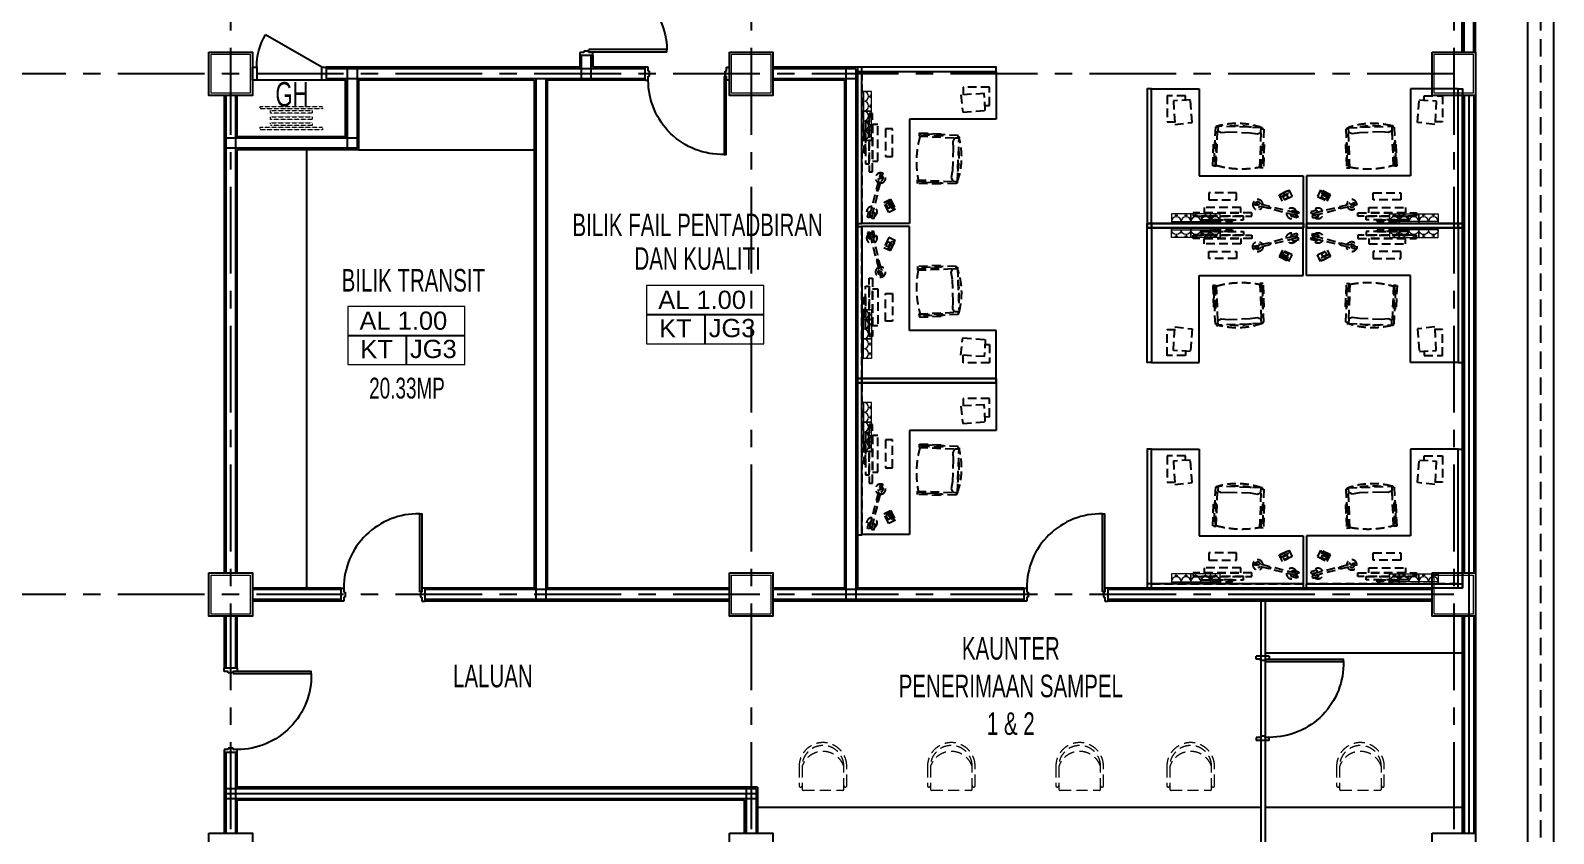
# Model space of a CAD drawing. Header units: millimetres. Extents: x 401562 to 564367, y -269451 to 12039.
# Drawn here: x 504184 to 521742, y -222432 to -213180 of the extents above; entities that cross this region are included whole.
import ezdxf

# ---------------------------------------------------------------- set-up
doc = ezdxf.new("R2010")
doc.units = ezdxf.units.MM
doc.header["$MEASUREMENT"] = 0
for name, pattern in [('CENTER', [2, 1.25, -0.25, 0.25, -0.25]), ('DASHED', [19.05, 12.7, -6.35]), ('HIDDEN', [0.375, 0.25, -0.125]), ('HIDDEN2', [0.1875, 0.125, -0.0625])]:
    doc.linetypes.add(name, pattern=pattern)
for name, color, linetype, lineweight in [('A-FLOR-OTLN', 6, 'Continuous', 9), ('FURNITURE', 9, 'Continuous', 9), ('ID-fur', 9, 'Continuous', 9), ('ID-WORKSTATION', 7, 'Continuous', 9)]:
    doc.layers.add(name, color=color, linetype=linetype, lineweight=lineweight)
for name, color, linetype in [('C-door', 1, 'Continuous'), ('DIM_150', 254, 'Continuous'), ('G2-text', 3, 'Continuous'), ('GRID', 9, 'Continuous'), ('Hatch-wall', 240, 'Continuous'), ('KODING', 7, 'Continuous'), ('LINE', 1, 'Continuous'), ('PERABUT', 7, 'HIDDEN'), ('ROOF', 9, 'Continuous'), ('SILING', 8, 'Continuous'), ('VPORT', 2, 'Continuous'), ('WALL', 3, 'Continuous')]:
    doc.layers.add(name, color=color, linetype=linetype)
doc.layers.get('VPORT').off()
doc.styles.add('ARIAL', font='arial.ttf', dxfattribs={"width": 0.65, "height": 1.6})
doc.styles.get("Standard").update_dxf_attribs({"font": 'arial.ttf'})

# ---------------------------------------------------------------- blocks, each defined once
blk = doc.blocks.new('P9')
at = {"layer": 'C-door', "color": 12}
for p, q in [((533038, 332560), (533038, 332560)), ((533038, 332560), (533188, 332560)), ((533038, 332560), (533038, 332525)), ((533188, 332525), (533188, 332560)), ((532183, 332523), (533083, 332523)), ((532183, 332523), (532183, 332493)), ((532183, 332493), (533083, 332493)), ((533038, 332525), (533085, 332525)), ((533083, 332523), (533083, 332493)), ((533085, 332525), (533085, 332510)), ((533085, 332510), (533141, 332510)), ((533141, 332525), (533188, 332525)), ((533141, 332510), (533141, 332525)), ((532183, 330827), (533083, 330827)), ((532183, 330797), (532183, 330827)), ((532183, 330797), (533083, 330797)), ((533038, 330760), (533038, 330795)), ((533038, 330795), (533085, 330795)), ((533083, 330797), (533083, 330827)), ((533085, 330810), (533141, 330810)), ((533085, 330795), (533085, 330810)), ((533085, 330795), (533085, 330810)), ((533141, 330810), (533141, 330795)), ((533141, 330795), (533188, 330795)), ((533188, 330795), (533188, 330760)), ((533038, 330760), (533038, 330760)), ((533038, 330760), (533188, 330760))]:
    blk.add_line(p, q, dxfattribs=at)
at = {"layer": 'Hatch-wall', "color": 1, "ltscale": 2}
for centre, start, end in [((533034, 332510), 181.13, 273.2981), ((533034, 330810), 86.7019, 178.87)]:
    blk.add_arc(centre, 851, start, end, dxfattribs=at)
blk = doc.blocks.new('Haw Par_dwg_CHAIR2-166829-1 Ground Floor Lvl')
at = {"layer": 'ID-fur', "color": 9, "linetype": 'DASHED', "ltscale": 10}
for p, q in [((-275, 325), (-275, 104)), ((-241, 325), (-241, 65)), ((241, 65), (241, 325)), ((275, 104), (275, 325)), ((-226, 50), (226, 50))]:
    blk.add_line(p, q, dxfattribs=at)
for centre, radius, start, end in [((0, 325), 275, 0, 180), ((0, 325), 241, 0, 180), ((0, 244), 254, 18.6472, 161.3528), ((-258, 104), 17, 180, 0), ((-226, 65), 15.4, 180, 270), ((226, 65), 15.4, 270, 0), ((258, 104), 17, 180, 360)]:
    blk.add_arc(centre, radius, start, end, dxfattribs=at)
blk = doc.blocks.new('PP')
at = {"layer": 'C-door', "color": 12}
for p, q in [((245161, -8207, 168716), (245161, -8057, 168716)), ((245196, -8057, 168716), (245161, -8057, 168716)), ((245196, -8104, 168716), (245196, -8057, 168716)), ((246096, -8057, 168715), (246131, -8057, 168715)), ((246096, -8104, 168715), (246096, -8057, 168715)), ((246131, -8207, 168715), (246131, -8057, 168715)), ((245161, -8207, 168716), (245161, -8207, 168716)), ((245161, -8207, 168716), (245196, -8207, 168716)), ((245211, -8104, 168716), (245196, -8104, 168716)), ((245211, -8160, 168716), (245211, -8104, 168716)), ((246081, -8160, 168715), (246081, -8104, 168715)), ((246081, -8104, 168715), (246096, -8104, 168715)), ((246096, -8160, 168715), (246081, -8160, 168715)), ((246096, -8207, 168715), (246096, -8160, 168715)), ((246131, -8207, 168715), (246096, -8207, 168715))]:
    blk.add_line(p, q, dxfattribs=at)
at = {"layer": 'C-door', "color": 12, "elevation": 168716}
blk.add_lwpolyline([(245222, -8162), (245222, -9062), (245198, -9062), (245198, -8162)], close=True, dxfattribs=at)
at = {"layer": 'Hatch-wall', "color": 1, "ltscale": 2}
blk.add_arc((245244, -8210, 168715), 852, 268.5062, 0.2022, dxfattribs=at)
blk = doc.blocks.new('HOSREEL')
at = {"layer": 'FURNITURE', "linetype": 'HIDDEN', "ltscale": 5}
for points in [[(360, -30), (-360, -30), (-360, 0), (360, 0)], [(240, -80), (-240, -80), (-240, -50), (240, -50)], [(240, -150), (-240, -150), (-240, -120), (240, -120)], [(360, -270), (-360, -270), (-360, -240), (360, -240)], [(240, -223), (-240, -223), (-240, -193), (240, -193)]]:
    blk.add_lwpolyline(points, close=True, dxfattribs=at)
blk = doc.blocks.new('A$C4CDB5369')
at = {"layer": 'Hatch-wall', "color": 1, "ltscale": 2}
for p, q in [((750, 1550), (750, 1500)), ((900, 1550), (750, 1550)), ((750, 1500), (900, 1500)), ((900, 1500), (900, 1550)), ((750, 750), (375, 1399)), ((900, 750), (750, 750)), ((750, 750), (750, 700)), ((900, 700), (900, 750)), ((750, 700), (900, 700))]:
    blk.add_line(p, q, dxfattribs=at)
blk.add_arc((750, 750), 750, 90, 120.0007, dxfattribs=at)
at = {"layer": 'LINE', "color": 9, "linetype": 'Continuous', "ltscale": 2000}
blk.add_line((900, 750), (900, 1500), dxfattribs=at)
blk = doc.blocks.new('workstation3')
at = {"color": 4}
for p, q in [((334261, -65916, 163082), (334261, -66029, 163082)), ((334487, -65916, 163082), (334261, -65916, 163082)), ((334261, -66007, 163082), (334487, -66007, 163082)), ((334300, -65933, 163082), (334335, -65933, 163082)), ((334318, -65950, 163082), (334318, -65916, 163082)), ((334413, -65933, 163082), (334448, -65933, 163082)), ((334430, -65950, 163082), (334430, -65916, 163082)), ((334487, -66029, 163082), (334487, -65916, 163082)), ((334487, -65916, 163082), (334487, -66029, 163082)), ((334712, -65916, 163082), (334487, -65916, 163082)), ((334487, -66007, 163082), (334712, -66007, 163082)), ((334526, -65933, 163082), (334561, -65933, 163082)), ((334543, -65950, 163082), (334543, -65916, 163082)), ((334638, -65933, 163082), (334673, -65933, 163082)), ((334656, -65950, 163082), (334656, -65916, 163082)), ((334712, -66029, 163082), (334712, -65916, 163082)), ((334712, -66007, 163082), (334825, -66007, 163082)), ((334751, -65933, 163082), (334786, -65933, 163082)), ((334769, -65950, 163082), (334769, -65916, 163082)), ((336887, -66007, 163082), (336775, -66007, 163082)), ((336848, -65933, 163082), (336813, -65933, 163082)), ((336831, -65950, 163082), (336831, -65916, 163082)), ((336887, -66029, 163082), (336887, -65916, 163082)), ((336887, -65916, 163082), (337113, -65916, 163082)), ((337113, -66007, 163082), (336887, -66007, 163082)), ((336961, -65933, 163082), (336926, -65933, 163082)), ((336944, -65950, 163082), (336944, -65916, 163082)), ((337074, -65933, 163082), (337039, -65933, 163082)), ((337056, -65950, 163082), (337056, -65916, 163082)), ((337113, -66029, 163082), (337113, -65916, 163082)), ((337113, -65916, 163082), (337338, -65916, 163082)), ((337113, -65916, 163082), (337113, -66029, 163082)), ((337338, -66007, 163082), (337113, -66007, 163082)), ((337187, -65933, 163082), (337152, -65933, 163082)), ((337169, -65950, 163082), (337169, -65916, 163082)), ((337299, -65933, 163082), (337264, -65933, 163082)), ((337282, -65950, 163082), (337282, -65916, 163082)), ((337338, -65916, 163082), (337338, -66029, 163082)), ((334261, -66029, 163082), (334487, -66029, 163082)), ((334487, -66029, 163082), (334712, -66029, 163082)), ((337113, -66029, 163082), (336887, -66029, 163082)), ((337338, -66029, 163082), (337113, -66029, 163082))]:
    blk.add_line(p, q, dxfattribs=at)
at = {"color": 4, "elevation": 163082}
for points in [[(334825, -66029), (334825, -65916), (334712, -65916), (334712, -66029)], [(336775, -66029), (336775, -65916), (336887, -65916), (336887, -66029)]]:
    blk.add_lwpolyline(points, close=True, dxfattribs=at)
at = {"color": 4}
for centre, start, end in [((334318, -66007, 163082), 359.9984, 179.9984), ((334430, -66007, 163082), 359.9984, 179.9984), ((334543, -66007, 163082), 359.9984, 179.9984), ((334656, -66007, 163082), 359.9984, 179.9984), ((334769, -66007, 163082), 359.9984, 179.9984), ((336831, -66007, 163082), 0.0016, 180.0016), ((336944, -66007, 163082), 0.0016, 180.0016), ((337056, -66007, 163082), 0.0016, 180.0016), ((337169, -66007, 163082), 0.0016, 180.0016), ((337282, -66007, 163082), 0.0016, 180.0016)]:
    blk.add_arc(centre, 56.4, start, end, dxfattribs=at)
at = {"layer": 'PERABUT', "color": 40, "linetype": 'ByBlock', "ltscale": 800}
for p, q in [((334032, -64479, 163082), (334582, -64479, 163082)), ((334582, -64479, 163082), (334582, -65479, 163082)), ((337567, -64479, 163082), (337017, -64479, 163082)), ((337017, -64479, 163082), (337017, -65479, 163082)), ((334582, -65479, 163082), (335782, -65479, 163082)), ((335782, -65479, 163082), (335782, -66029, 163082)), ((337017, -65479, 163082), (335817, -65479, 163082)), ((335817, -65479, 163082), (335817, -66029, 163082))]:
    blk.add_line(p, q, dxfattribs=at)
at = {"layer": 'PERABUT', "color": 40, "linetype": 'HIDDEN2', "ltscale": 800}
for p, q in [((334212, -64555, 163082), (334212, -64859, 163082)), ((334424, -64557, 163082), (334212, -64557, 163082)), ((334480, -64605, 163082), (334285, -64616, 163082)), ((334423, -64608, 163082), (334424, -64557, 163082)), ((334500, -64865, 163082), (334480, -64605, 163082)), ((337099, -64865, 163082), (337120, -64605, 163082)), ((337120, -64605, 163082), (337314, -64616, 163082)), ((337175, -64557, 163082), (337388, -64557, 163082)), ((337177, -64608, 163082), (337175, -64557, 163082)), ((337388, -64555, 163082), (337388, -64859, 163082)), ((334285, -64615, 163082), (334301, -64887, 163082)), ((337315, -64615, 163082), (337299, -64887, 163082)), ((334212, -64859, 163082), (334299, -64859, 163082)), ((334301, -64887, 163082), (334500, -64865, 163082)), ((334768, -64918, 162358), (334750, -65365, 162358)), ((334796, -64919, 162358), (334768, -64918, 162358)), ((334778, -65366, 162356), (334796, -64919, 162358)), ((334782, -64918, 162358), (334783, -64905, 163000)), ((334783, -64905, 163000), (334796, -64905, 163002)), ((334799, -64906, 163082), (334798, -64960, 163082)), ((334798, -64960, 163082), (334836, -64980, 163082)), ((335297, -64926, 163082), (334799, -64906, 163082)), ((335281, -65386, 162356), (335299, -64939, 162358)), ((335293, -64979, 163082), (335297, -64926, 163082)), ((335313, -64926, 163000), (335299, -64925, 163002)), ((335299, -64939, 162358), (335327, -64941, 162358)), ((335327, -64941, 162358), (335308, -65387, 162358)), ((335313, -64940, 162358), (335313, -64926, 163000)), ((336301, -64939, 162358), (336273, -64941, 162358)), ((336273, -64941, 162358), (336291, -65387, 162358)), ((336286, -64926, 163000), (336300, -64925, 163002)), ((336287, -64940, 162358), (336286, -64926, 163000)), ((336319, -65386, 162356), (336301, -64939, 162358)), ((336302, -64926, 163082), (336801, -64906, 163082)), ((336306, -64979, 163082), (336302, -64926, 163082)), ((336801, -64960, 163082), (336764, -64980, 163082)), ((336801, -64906, 163082), (336801, -64960, 163082)), ((336817, -64905, 163000), (336803, -64905, 163002)), ((336804, -64919, 162358), (336831, -64918, 162358)), ((336822, -65366, 162356), (336804, -64919, 162358)), ((336817, -64918, 162358), (336817, -64905, 163000)), ((336831, -64918, 162358), (336849, -65365, 162358)), ((337299, -64887, 163082), (337099, -64865, 163082)), ((337388, -64859, 163082), (337300, -64859, 163082)), ((334738, -65364, 162357), (334749, -65097, 162357)), ((334749, -65097, 162357), (334775, -65098, 162357)), ((334775, -65098, 162357), (334764, -65365, 162357)), ((334836, -64980, 163082), (334920, -64974, 163082)), ((334920, -64974, 163082), (335171, -64984, 163082)), ((335171, -64984, 163082), (335254, -64997, 163082)), ((335254, -64997, 163082), (335293, -64979, 163082)), ((335295, -65387, 162357), (335305, -65119, 162357)), ((335305, -65119, 162357), (335331, -65120, 162357)), ((335331, -65120, 162357), (335321, -65388, 162357)), ((336294, -65119, 162357), (336268, -65120, 162357)), ((336268, -65120, 162357), (336279, -65388, 162357)), ((336305, -65387, 162357), (336294, -65119, 162357)), ((336345, -64997, 163082), (336306, -64979, 163082)), ((336429, -64984, 163082), (336345, -64997, 163082)), ((336680, -64974, 163082), (336429, -64984, 163082)), ((336764, -64980, 163082), (336680, -64974, 163082)), ((336851, -65097, 162357), (336825, -65098, 162357)), ((336825, -65098, 162357), (336836, -65365, 162357)), ((336862, -65364, 162357), (336851, -65097, 162357)), ((334764, -65365, 162357), (334738, -65364, 162357)), ((334750, -65365, 162358), (334778, -65366, 162356)), ((335308, -65387, 162358), (335281, -65386, 162356)), ((335321, -65388, 162357), (335295, -65387, 162357)), ((336279, -65388, 162357), (336305, -65387, 162357)), ((336291, -65387, 162358), (336319, -65386, 162356)), ((336849, -65365, 162358), (336822, -65366, 162356)), ((336836, -65365, 162357), (336862, -65364, 162357)), ((335504, -65697, 163082), (335617, -65641, 163082)), ((335614, -65650, 163082), (335513, -65701, 163082)), ((335625, -65672, 163082), (335614, -65650, 163082)), ((335617, -65641, 163082), (335655, -65717, 163082)), ((335982, -65641, 163082), (335945, -65717, 163082)), ((335974, -65672, 163082), (335985, -65650, 163082)), ((336095, -65697, 163082), (335982, -65641, 163082)), ((335985, -65650, 163082), (336087, -65701, 163082)), ((335390, -65858, 163082), (335200, -65810, 163082)), ((335396, -65834, 163082), (335206, -65785, 163082)), ((335390, -65858, 163082), (335396, -65834, 163082)), ((335395, -65839, 163082), (335396, -65834, 163082)), ((335400, -65861, 163082), (335407, -65836, 163082)), ((335695, -65909, 163082), (335407, -65836, 163082)), ((335542, -65773, 163082), (335504, -65697, 163082)), ((335513, -65701, 163082), (335523, -65722, 163082)), ((335523, -65722, 163082), (335625, -65672, 163082)), ((335655, -65717, 163082), (335542, -65773, 163082)), ((335594, -65699, 163082), (335546, -65723, 163082)), ((335546, -65723, 163082), (335561, -65753, 163082)), ((335559, -65678, 163082), (335570, -65699, 163082)), ((335561, -65753, 163082), (335609, -65729, 163082)), ((335609, -65729, 163082), (335594, -65699, 163082)), ((335904, -65909, 163082), (336193, -65836, 163082)), ((335945, -65717, 163082), (336058, -65773, 163082)), ((336076, -65722, 163082), (335974, -65672, 163082)), ((335990, -65729, 163082), (336005, -65699, 163082)), ((336038, -65753, 163082), (335990, -65729, 163082)), ((336005, -65699, 163082), (336053, -65723, 163082)), ((336040, -65678, 163082), (336030, -65699, 163082)), ((336053, -65723, 163082), (336038, -65753, 163082)), ((336058, -65773, 163082), (336095, -65697, 163082)), ((336087, -65701, 163082), (336076, -65722, 163082)), ((336199, -65861, 163082), (336193, -65836, 163082)), ((336204, -65834, 163082), (336394, -65785, 163082)), ((336210, -65858, 163082), (336204, -65834, 163082)), ((336205, -65839, 163082), (336204, -65834, 163082)), ((336210, -65858, 163082), (336400, -65810, 163082)), ((335390, -65858, 163082), (335391, -65854, 163082)), ((335403, -65851, 163082), (335392, -65849, 163082)), ((335404, -65846, 163082), (335394, -65843, 163082)), ((335689, -65934, 163082), (335400, -65861, 163082)), ((335640, -65946, 163082), (335646, -65923, 163082)), ((335711, -65964, 163082), (335640, -65946, 163082)), ((335652, -65899, 163082), (335658, -65875, 163082)), ((335723, -65917, 163082), (335652, -65899, 163082)), ((335658, -65875, 163082), (335729, -65893, 163082)), ((335689, -65934, 163082), (335695, -65909, 163082)), ((335689, -65934, 163082), (335717, -65941, 163082)), ((335717, -65941, 163082), (335711, -65964, 163082)), ((335729, -65893, 163082), (335723, -65917, 163082)), ((335941, -65875, 163082), (335870, -65893, 163082)), ((335870, -65893, 163082), (335876, -65917, 163082)), ((335876, -65917, 163082), (335947, -65899, 163082)), ((335911, -65934, 163082), (335883, -65941, 163082)), ((335883, -65941, 163082), (335888, -65964, 163082)), ((335888, -65964, 163082), (335959, -65946, 163082)), ((335911, -65934, 163082), (335904, -65909, 163082)), ((335911, -65934, 163082), (336199, -65861, 163082)), ((335947, -65899, 163082), (335941, -65875, 163082)), ((335959, -65946, 163082), (335953, -65923, 163082)), ((336195, -65846, 163082), (336206, -65843, 163082)), ((336197, -65851, 163082), (336207, -65849, 163082)), ((336210, -65858, 163082), (336209, -65854, 163082)), ((334032, -66029, 163082), (335782, -66029, 163082)), ((337567, -66029, 163082), (335817, -66029, 163082))]:
    blk.add_line(p, q, dxfattribs=at)
at = {"layer": 'PERABUT', "color": 40, "linetype": 'HIDDEN2', "ltscale": 800, "elevation": 163082}
for points in [[(335011, -65675), (334691, -65675), (334691, -65757), (335011, -65757)], [(336588, -65675), (336908, -65675), (336908, -65757), (336588, -65757)], [(335188, -65905), (334514, -65905), (334514, -65945), (335188, -65945)], [(335094, -65945), (334608, -65945), (334608, -65985), (335094, -65985)], [(335063, -65845), (334640, -65845), (334640, -65905), (335063, -65905)], [(334967, -65985), (334735, -65985), (334735, -66006), (334967, -66006)], [(336411, -65905), (337085, -65905), (337085, -65945), (336411, -65945)], [(336505, -65945), (336991, -65945), (336991, -65985), (336505, -65985)], [(336537, -65845), (336960, -65845), (336960, -65905), (336537, -65905)], [(336632, -65985), (336864, -65985), (336864, -66006), (336632, -66006)]]:
    blk.add_lwpolyline(points, close=True, dxfattribs=at)
at = {"layer": 'PERABUT', "color": 40, "linetype": 'HIDDEN2', "ltscale": 800}
for centre, radius in [((335258, -65812, 163082), 8), ((336341, -65812, 163082), 8), ((335398, -65847, 163082), 3.5), ((336202, -65847, 163082), 3.5)]:
    blk.add_circle(centre, radius, dxfattribs=at)
for centre, radius, start, end in [((335018, -65733, 163082), 856, 70.794, 104.841), ((335018, -65733, 163082), 828, 78.5163, 96.8523), ((336582, -65733, 163082), 856, 75.159, 109.206), ((336582, -65733, 163082), 828, 83.1477, 101.4837), ((335072, -64326, 162763), 1073, 254.1348, 281.2415), ((336528, -64326, 162763), 1073, 258.7585, 285.8652), ((335258, -65812, 163082), 58.5, 358.1127, 333.437), ((335258, -65812, 163082), 31, 9.5548, 321.9949), ((336341, -65812, 163082), 58.5, 206.563, 181.8873), ((336341, -65812, 163082), 31, 218.0051, 170.4452), ((335648, -65912, 163082), 61, 176.1637, 310.7613), ((335648, -65912, 163082), 61, 24.3068, 152.5067), ((335648, -65912, 163082), 61, 335.386, 359.043), ((335951, -65912, 163082), 61, 180.957, 204.614), ((335951, -65912, 163082), 61, 27.4933, 155.6932), ((335951, -65912, 163082), 61, 229.2387, 3.8363)]:
    blk.add_arc(centre, radius, start, end, dxfattribs=at)
at = {"layer": 'ROOF', "ltscale": 250}
for p, q in [((335261, -65800, 163082), (335255, -65824, 163082)), ((336338, -65800, 163082), (336344, -65824, 163082))]:
    blk.add_line(p, q, dxfattribs=at)
at = {"layer": 'ROOF', "ltscale": 250, "elevation": 163082}
for points in [[(333982, -66079), (334032, -66079), (334032, -64479), (333982, -64479)], [(337617, -66079), (337567, -66079), (337567, -64479), (337617, -64479)], [(333982, -66079), (335783, -66079), (335783, -66029), (333982, -66029)], [(337617, -66079), (335817, -66079), (335817, -66029), (337617, -66029)]]:
    blk.add_lwpolyline(points, close=True, dxfattribs=at)
blk = doc.blocks.new('WORKSTATION1A')
at = {"color": 4}
for p, q in [((513880, -66559), (513767, -66559)), ((513767, -66559), (513767, -66785)), ((513789, -66559), (513789, -66785)), ((513846, -66615), (513880, -66615)), ((513863, -66598), (513863, -66633)), ((513863, -66711), (513863, -66746)), ((513880, -66785), (513880, -66559)), ((513767, -66785), (513880, -66785)), ((513880, -66785), (513767, -66785)), ((513767, -66785), (513767, -67010)), ((513789, -66785), (513789, -67010)), ((513846, -66728), (513880, -66728)), ((513846, -66841), (513880, -66841)), ((513863, -66823), (513863, -66858)), ((513880, -67010), (513880, -66785)), ((513767, -67010), (513880, -67010)), ((513789, -67010), (513789, -67123)), ((513846, -66954), (513880, -66954)), ((513846, -67066), (513880, -67066)), ((513863, -66936), (513863, -66971)), ((513863, -67049), (513863, -67084))]:
    blk.add_line(p, q, dxfattribs=at)
at = {"color": 4, "elevation": 0}
blk.add_lwpolyline([(513767, -67123), (513880, -67123), (513880, -67010), (513767, -67010)], close=True, dxfattribs=at)
at = {"color": 4}
for centre in [(513789, -66615), (513789, -66728), (513789, -66841), (513789, -66954), (513789, -67066)]:
    blk.add_arc(centre, 56.4, 269.9984, 89.9984, dxfattribs=at)
at = {"layer": 'PERABUT', "color": 40, "linetype": 'HIDDEN2', "ltscale": 800}
for p, q in [((513767, -66330), (513767, -68080)), ((514937, -66510), (514937, -66597)), ((515241, -66510), (514937, -66510)), ((515239, -66722), (515239, -66510)), ((515181, -66583), (514909, -66599)), ((514909, -66599), (514931, -66798)), ((515191, -66778), (515180, -66583)), ((514931, -66798), (515191, -66778)), ((515188, -66721), (515239, -66722)), ((514431, -67048, -725), (514430, -67076, -727)), ((514431, -67062, -726), (514432, -67036, -726)), ((514878, -67066, -725), (514431, -67048, -725)), ((514698, -67073, -726), (514431, -67062, -726)), ((514432, -67036, -726), (514699, -67046, -726)), ((514699, -67046, -726), (514698, -67073, -726)), ((514877, -67094, -725), (514878, -67066, -725)), ((514430, -67076, -727), (514877, -67094, -725)), ((514822, -67217), (514812, -67469)), ((514836, -67096), (514816, -67133)), ((514816, -67133), (514822, -67217)), ((514890, -67096), (514836, -67096)), ((514870, -67595), (514890, -67096)), ((514877, -67080, -725), (514891, -67080, -82)), ((514891, -67080, -82), (514891, -67094, -81)), ((513938, -67688), (513986, -67498)), ((513962, -67694), (514010, -67504)), ((514408, -67618, -726), (514409, -67592, -726)), ((514409, -67606, -725), (514410, -67578, -727)), ((514409, -67592, -726), (514677, -67603, -726)), ((514410, -67578, -727), (514857, -67596, -725)), ((514812, -67469), (514799, -67552)), ((514799, -67552), (514817, -67591)), ((514817, -67591), (514870, -67595)), ((513862, -67987), (513935, -67698)), ((513886, -67993), (513960, -67704)), ((513935, -67698), (513960, -67704)), ((513938, -67688), (513962, -67694)), ((513938, -67688), (513942, -67689)), ((513945, -67701), (513947, -67690)), ((513950, -67702), (513953, -67691)), ((513957, -67692), (513962, -67694)), ((514676, -67629, -726), (514408, -67618, -726)), ((514855, -67624, -725), (514409, -67606, -725)), ((514677, -67603, -726), (514676, -67629, -726)), ((514857, -67596, -725), (514855, -67624, -725)), ((514856, -67610, -725), (514870, -67611, -82)), ((514870, -67611, -82), (514871, -67597, -81)), ((513832, -68009), (513850, -67938)), ((513850, -67938), (513873, -67944)), ((514023, -67839), (514099, -67802)), ((514079, -67952), (514023, -67839)), ((514073, -67844), (514043, -67859)), ((514043, -67859), (514067, -67907)), ((514067, -67907), (514097, -67892)), ((514097, -67892), (514073, -67844)), ((514095, -67810), (514074, -67821)), ((514074, -67821), (514124, -67923)), ((514155, -67915), (514079, -67952)), ((514146, -67912), (514095, -67810)), ((514118, -67857), (514097, -67868)), ((514099, -67802), (514155, -67915)), ((514124, -67923), (514146, -67912)), ((513855, -68015), (513832, -68009)), ((513862, -67987), (513855, -68015)), ((513862, -67987), (513886, -67993)), ((513879, -68021), (513897, -67950)), ((513903, -68027), (513879, -68021)), ((513897, -67950), (513921, -67956)), ((513921, -67956), (513903, -68027))]:
    blk.add_line(p, q, dxfattribs=at)
at = {"layer": 'PERABUT', "color": 40, "linetype": 'ByBlock', "ltscale": 800}
for p, q in [((515317, -66330), (515317, -66880)), ((515317, -66880), (514317, -66880)), ((514317, -66880), (514317, -68080)), ((514317, -68080), (513767, -68080))]:
    blk.add_line(p, q, dxfattribs=at)
at = {"layer": 'PERABUT', "color": 40, "linetype": 'HIDDEN2', "ltscale": 800, "elevation": 0}
for points in [[(513891, -67486), (513891, -66812), (513851, -66812), (513851, -67486)], [(513811, -67265), (513811, -67033), (513790, -67033), (513790, -67265)], [(513851, -67392), (513851, -66906), (513811, -66906), (513811, -67392)], [(513951, -67360), (513951, -66938), (513891, -66938), (513891, -67360)], [(514121, -67309), (514121, -66989), (514039, -66989), (514039, -67309)]]:
    blk.add_lwpolyline(points, close=True, dxfattribs=at)
at = {"layer": 'PERABUT', "color": 40, "linetype": 'HIDDEN2', "ltscale": 800}
for centre, radius in [((513984, -67556), 8), ((513949, -67695), 3.5)]:
    blk.add_circle(centre, radius, dxfattribs=at)
for centre, radius, start, end in [((515470, -67369, -319), 1073, 164.1348, 191.2415), ((514063, -67316), 856, 340.794, 14.841), ((514063, -67316), 828, 348.5163, 6.8523), ((513984, -67556), 58.5, 268.1127, 243.437), ((513984, -67556), 31, 279.5548, 231.9949), ((513884, -67946), 61, 86.1637, 220.7613), ((513884, -67946), 61, 294.3068, 62.5067), ((513884, -67946), 61, 245.386, 269.043)]:
    blk.add_arc(centre, radius, start, end, dxfattribs=at)
at = {"layer": 'ROOF', "ltscale": 250}
blk.add_line((513996, -67559), (513972, -67553), dxfattribs=at)
at = {"layer": 'ROOF', "ltscale": 250, "elevation": 0}
for points in [[(513717, -66280), (513717, -68081), (513767, -68081), (513767, -66280)], [(513717, -66280), (513717, -66330), (515317, -66330), (515317, -66280)]]:
    blk.add_lwpolyline(points, close=True, dxfattribs=at)
blk = doc.blocks.new('A$C619F5F31')
at = {"layer": 'C-door', "color": 12}
for p, q in [((0, 849, 0), (35, 849, 0)), ((0, 849, 0), (0, 699, 0)), ((35, 849, 0), (35, 802, 0)), ((35, 802, 0), (50, 802, 0)), ((35, 746, 0), (35, 699, 0)), ((50, 746, 0), (35, 746, 0)), ((50, 802, 0), (50, 746, 0)), ((920, 802), (920, 746)), ((920, 802), (935, 802)), ((920, 746), (935, 746)), ((970, 849), (935, 849)), ((935, 849), (935, 802)), ((935, 746), (935, 699)), ((970, 849), (970, 849)), ((970, 849), (970, 699)), ((35, 699, 0), (0, 699, 0)), ((935, 699), (970, 699))]:
    blk.add_line(p, q, dxfattribs=at)
blk.add_lwpolyline([(910, 804), (910, 1704), (933, 1704), (933, 804)], close=True, dxfattribs=at)
at = {"layer": 'Hatch-wall', "color": 1, "ltscale": 2}
blk.add_arc((887, 852, 0), 852, 88.5062, 180.2022, dxfattribs=at)

msp = doc.modelspace()

# ---------------------------------------------------------------- linework, layer by layer
at = {"layer": 'A-FLOR-OTLN', "color": 6, "linetype": 'Continuous', "ltscale": 12}
for points in [[(506266.4, -213453.6), (506717.4, -213453.6), (506717.4, -213903.6), (506266.4, -213903.6)], [(512266.4, -213453.7), (512717.4, -213453.7), (512717.4, -213903.7), (512266.4, -213903.7)], [(520365.8, -213453.8), (520816.9, -213453.8), (520816.9, -213903.8), (520365.8, -213903.8)], [(506266.3, -219453.8), (506717.4, -219453.8), (506717.4, -219903.8), (506266.3, -219903.8)], [(512266.3, -219453.6), (512717.4, -219453.6), (512717.4, -219903.6), (512266.3, -219903.6)], [(520365.8, -219453.8), (520816.9, -219453.8), (520816.9, -219903.8), (520365.8, -219903.8)]]:
    msp.add_lwpolyline(points, close=True, dxfattribs=at)
at = {"layer": 'GRID', "linetype": 'CENTER', "ltscale": 800}
for p, q in [((506492, -200581), (506491.6, -236778.6)), ((512492, -200581), (512491.6, -236778.6)), ((520591.9, -200581), (520591.6, -236778.6)), ((520591.8, -213678.6), (451506.1, -213678.6)), ((520591.8, -219678.6), (451506.1, -219678.6)), ((520591.8, -219678.6), (506491.8, -219678.6))]:
    msp.add_line(p, q, dxfattribs=at)
at = {"layer": 'GRID', "color": 1, "linetype": 'HIDDEN', "ltscale": 800}
msp.add_line((521591.4, -203678.6), (521591.6, -228928.7), dxfattribs=at)
at = {"layer": 'KODING', "color": 1, "linetype": 'Continuous'}
for p, q in [((511286.4, -216453.6), (512636.8, -216453.6)), ((511961.6, -216788.9), (511961.6, -216453.6)), ((507842.6, -216694), (509193.1, -216694)), ((508517.8, -217029.4), (508517.8, -216694))]:
    msp.add_line(p, q, dxfattribs=at)
at = {"layer": 'KODING', "color": 7, "linetype": 'Continuous', "lineweight": 20}
for points in [[(512636.8, -216788.9), (512636.8, -216118.3), (511286.4, -216118.3), (511286.4, -216788.9)], [(509193.1, -217029.4), (509193.1, -216358.7), (507842.6, -216358.7), (507842.6, -217029.4)]]:
    msp.add_lwpolyline(points, close=True, dxfattribs=at)
at = {"layer": 'LINE', "linetype": 'Continuous', "ltscale": 800}
for p, q in [((521741.4, -203528.6), (521741.6, -228928.7)), ((521441.4, -203828.6), (521441.6, -228928.7))]:
    msp.add_line(p, q, dxfattribs=at)
at = {"layer": 'LINE', "color": 9, "linetype": 'Continuous', "ltscale": 2000}
for p, q in [((520689, -213428.8), (520688.6, -208053.6)), ((510516.7, -213467.5), (510516.7, -213603.4)), ((510666.5, -213467.5), (510666.5, -213603.4)), ((513716.9, -213603.4), (513716.9, -219603.5)), ((507816.7, -214403.4), (507816.7, -213753.4)), ((507966.7, -213753.4), (507966.7, -214553.4)), ((509991.9, -213753.4), (509991.9, -219603.5)), ((510141.9, -213753.4), (510141.9, -219603.5)), ((513566.9, -213753.4), (513566.9, -219603.5)), ((506416.9, -213928.6), (506416.9, -219428.8)), ((506566.9, -214403.4), (506566.9, -213928.6)), ((520692.2, -219603.5), (520691.9, -213928.8)), ((507966.7, -214553.4), (506566.9, -214553.4)), ((506566.9, -219428.8), (506566.9, -214553.4)), ((506416.9, -219928.8), (506416.9, -220528.6)), ((506566.9, -220528.6), (506566.9, -219928.8)), ((520692.5, -222428.7), (520692.4, -219928.8)), ((506416.9, -221498.6), (506416.9, -222428.8)), ((506566.9, -221898.8), (506566.9, -221498.6)), ((512566.8, -221898.7), (512566.8, -222428.6)), ((506566.9, -222428.8), (506566.9, -222048.9)), ((512416.9, -222428.6), (512416.9, -222048.8))]:
    msp.add_line(p, q, dxfattribs=at)
at = {"layer": 'LINE', "color": 1}
for p, q in [((507366.8, -214553.4), (507366.8, -219603.5)), ((507966.7, -214553.4), (509991.9, -214553.4))]:
    msp.add_line(p, q, dxfattribs=at)
at = {"layer": 'LINE', "color": 9, "linetype": 'Continuous', "ltscale": 2000}
for points in [[(506241.4, -213428.6), (506742.4, -213428.6), (506742.4, -213928.6), (506241.4, -213928.6)], [(512241.4, -213428.7), (512742.4, -213428.7), (512742.4, -213928.7), (512241.4, -213928.7)], [(520340.8, -213428.8), (520841.9, -213428.8), (520841.9, -213928.8), (520340.8, -213928.8)], [(506241.3, -219428.8), (506742.4, -219428.8), (506742.4, -219928.8), (506241.3, -219928.8)], [(512241.3, -219428.6), (512742.4, -219428.6), (512742.4, -219928.6), (512241.3, -219928.6)], [(520340.8, -219428.8), (520841.9, -219428.8), (520841.9, -219928.8), (520340.8, -219928.8)], [(506241.3, -222428.8), (506742.4, -222428.8), (506742.4, -222928.8), (506241.3, -222928.8)], [(512241.3, -222428.6), (512742.4, -222428.6), (512742.4, -222928.6), (512241.3, -222928.6)], [(520341, -222428.7), (520842, -222428.7), (520842, -222928.7), (520341, -222928.7)]]:
    msp.add_lwpolyline(points, close=True, dxfattribs=at)
at = {"layer": 'PERABUT', "color": 40, "linetype": 'ByBlock', "ltscale": 800}
for p, q in [((520692.4, -220353.4), (518416.9, -220353.4)), ((512566.8, -222128.6), (518366.9, -222128.6)), ((518416.9, -222128.6), (520692.3, -222128.6))]:
    msp.add_line(p, q, dxfattribs=at)
at = {"layer": 'SILING', "color": 9}
for p, q in [((520838.5, -204428.6), (520838.5, -213428.8)), ((510516.7, -213603.4), (507592.4, -213603.4)), ((511271.4, -213603.4), (510666.5, -213603.4)), ((513716.9, -213603.4), (512742.4, -213603.4)), ((507816.7, -213753.4), (507592.4, -213753.4)), ((509991.9, -213753.4), (507966.7, -213753.4)), ((511271.4, -213753.4), (510141.9, -213753.4)), ((513566.9, -213753.4), (512742.4, -213753.4)), ((520766.9, -213928.8), (520766.9, -222428.9)), ((520842, -213928.8), (520842, -222428.7)), ((507816.7, -214403.4), (506566.9, -214403.4)), ((507816.7, -214403.4), (506566.9, -214403.4)), ((507761.9, -219603.5), (506742.4, -219603.5)), ((509991.9, -219603.5), (508731.9, -219603.5)), ((512241.3, -219603.5), (510141.9, -219603.5)), ((513566.9, -219603.5), (512742.4, -219603.5)), ((515634.1, -219603.5), (513716.9, -219603.5)), ((520692.2, -219603.5), (516604.1, -219603.5)), ((507761.9, -219753.6), (506742.4, -219753.6)), ((512241.3, -219753.5), (508731.9, -219753.6)), ((515634.1, -219753.5), (512742.4, -219753.5)), ((520340.8, -219753.4), (516604.1, -219753.5)), ((512566.8, -221898.7, 0), (506566.9, -221898.8, 0)), ((512566.8, -221973.7, 0), (506416.9, -221973.8, 0)), ((512416.9, -222048.8, 0), (506566.9, -222048.9, 0))]:
    msp.add_line(p, q, dxfattribs=at)
at = {"layer": 'WALL'}
for p, q in [((520706.4, -204928.6), (520706.4, -213428.8)), ((520820.4, -204928.6), (520820.4, -213428.8)), ((510534.9, -213735.4), (510534.9, -213467.5)), ((510648.9, -213735.4), (510648.9, -213467.5)), ((511271.4, -213621.5), (507592.4, -213621.4)), ((511271.4, -213621.5), (507592.4, -213621.4)), ((507834.7, -213621.4), (507834.7, -214535.4)), ((507948.7, -213621.4), (507948.7, -214535.4)), ((513698.9, -213621.5), (512742.4, -213621.5)), ((513584.9, -213621.5), (513584.9, -219735.5)), ((513698.9, -213621.5), (513698.9, -219735.5)), ((511271.4, -213735.4), (507592.4, -213735.4)), ((511271.4, -213735.4), (507592.4, -213735.4)), ((510009.9, -213735.4), (510009.9, -219735.5)), ((510123.9, -213735.4), (510123.9, -219735.5)), ((513698.9, -213735.4), (512742.4, -213735.4)), ((506434.9, -213928.6), (506434.9, -219428.8)), ((506548.9, -213928.6), (506548.9, -219428.8)), ((520709.8, -213928.8), (520709.8, -219428.8)), ((520823.8, -213928.8), (520823.8, -219428.8)), ((507948.7, -214421.4), (506434.9, -214421.4)), ((507948.7, -214421.4), (506434.9, -214421.4)), ((507948.7, -214535.4), (506434.9, -214535.4)), ((507761.9, -219621.5), (506742.4, -219621.5)), ((512241.3, -219621.5), (508731.9, -219621.5)), ((515634.1, -219621.5), (512742.4, -219621.5)), ((520340.8, -219621.5), (516604.1, -219621.5)), ((507761.9, -219735.6), (506742.4, -219735.6)), ((512241.3, -219735.5), (508731.9, -219735.6)), ((515634.1, -219735.5), (512742.4, -219735.5)), ((520340.8, -219735.4), (516604.1, -219735.4)), ((506434.9, -219928.8), (506434.9, -220528.6)), ((506548.9, -219928.8), (506548.9, -220528.6)), ((520710, -219928.8), (520710, -222428.7)), ((520824, -219928.8), (520824, -222428.7)), ((506434.9, -221498.6), (506434.9, -222428.8)), ((506548.9, -221498.6), (506548.9, -222428.8)), ((512548.8, -221916.7, 0), (506434.9, -221916.7, 0)), ((512434.9, -221916.7), (512434.9, -222428.6)), ((512548.8, -221916.7), (512548.8, -222428.6)), ((512548.8, -222030.7, 0), (506434.9, -222030.8, 0))]:
    msp.add_line(p, q, dxfattribs=at)
at = {"layer": 'WALL', "color": 2, "ltscale": 200}
for p, q in [((518366.9, -219753.4), (518366.9, -222928.7)), ((518416.9, -219753.4), (518416.9, -222878.7))]:
    msp.add_line(p, q, dxfattribs=at)

# ---------------------------------------------------------------- block references
at = {"layer": 'A-FLOR-OTLN', "color": 6, "linetype": 'Continuous', "ltscale": 12, "xscale": -1}
for p, rotation in [((511271.4, -212904.2), 180), ((505717.6, -221498.6), 270)]:
    msp.add_blockref('A$C619F5F31', p, dxfattribs=dict(at, rotation=rotation))
at = {"layer": 'A-FLOR-OTLN', "color": 6, "linetype": 'Continuous', "rotation": 270}
msp.add_blockref('workstation3', (579796, 120379), dxfattribs=at)
at = {"layer": 'A-FLOR-OTLN', "color": 6, "linetype": 'Continuous'}
for name, p in [('workstation3', (183075.1, -149374.4)), ('WORKSTATION1A', (0, -150908)), ('workstation3', (183075.1, -153524.4))]:
    msp.add_blockref(name, p, dxfattribs=at)
at = {"layer": 'A-FLOR-OTLN', "color": 6, "linetype": 'Continuous', "xscale": -1, "rotation": 180}
msp.add_blockref('workstation3', (183075.1, -281482.6), dxfattribs=at)
at = {"layer": 'A-FLOR-OTLN', "color": 6, "linetype": 'Continuous', "ltscale": 12}
for p in [(507761.9, -220452.9), (515634.1, -220452.9, 168715.5)]:
    msp.add_blockref('A$C619F5F31', p, dxfattribs=at)
at = {"layer": 'DIM_150', "linetype": 'Continuous', "rotation": 180}
msp.add_blockref('HOSREEL', (507191.8, -214324), dxfattribs=at)
at = {"layer": 'ID-WORKSTATION'}
for p in [(513319.9, -221984.2), (514799.5, -221984.2), (516279.1, -221984.2), (517558.7, -221984.2), (519515.5, -221984.2)]:
    msp.add_blockref('Haw Par_dwg_CHAIR2-166829-1 Ground Floor Lvl', p, dxfattribs=at)
at = {"layer": 'LINE', "xscale": -1, "rotation": 90}
msp.add_blockref('A$C4CDB5369', (508292.4, -212853.5), dxfattribs=at)
at = {"layer": 'VPORT', "color": 3, "xscale": -1}
msp.add_blockref('P9', (1043705, -544227.7), dxfattribs=at)
at = {"layer": 'WALL', "color": 3, "linetype": 'Continuous', "xscale": -1, "rotation": 90.00705504648836}
msp.add_blockref('PP', (510227.7, 24771.2), dxfattribs=at)

# ---------------------------------------------------------------- texts
at = {"layer": 'G2-text', "linetype": 'Continuous', "style": 'ARIAL'}
for s, insert, char_height, width, attachment_point in [('GH', (507008.7, -214058.2, 159041.8), 280, 3532.613, 7), ('BILIK FAIL PENTADBIRAN ', (511875.1, -215419.4, 327430.9), 260, 4525.778, 5), ('DAN KUALITI', (511875.1, -215809.1, 327430.9), 260, 3745.808, 5), ('BILIK TRANSIT', (508597.9, -216059.6, 1097288.8), 260, 2733.955, 5), ('20.33MP', (508525.1, -217301.9, -188929.6), 240, 4007.209, 5), ('KAUNTER PENERIMAAN SAMPEL 1 & 2', (515485.4, -220733.5, 163082.3), 260, 2733.955, 5), ('LALUAN', (509514.9, -220618.7, 163082.3), 260, 2733.955, 5)]:
    msp.add_mtext(s, dxfattribs=dict(at, insert=insert, char_height=char_height, width=width, attachment_point=attachment_point))
at = {"layer": 'KODING', "color": 0, "linetype": 'Continuous', "char_height": 210, "width": 1404.659, "attachment_point": 8, "line_spacing_factor": 0.798462}
for s, insert in [('AL 1.00', (511926.8, -216390.8)), ('AL 1.00', (508483.1, -216631.2, 769857.9)), ('{\\fArial|b0|i0|c0|p34;KT}', (511618.4, -216716)), ('{\\fArial|b0|i0|c0|p34;JG3}', (512272.4, -216716)), ('{\\fArial|b0|i0|c0|p34;KT}', (508174.6, -216956.5, 769857.9)), ('{\\fArial|b0|i0|c0|p34;JG3}', (508828.6, -216956.5, 769857.9))]:
    msp.add_mtext(s, dxfattribs=dict(at, insert=insert))

doc.saveas('drawing.dxf')
